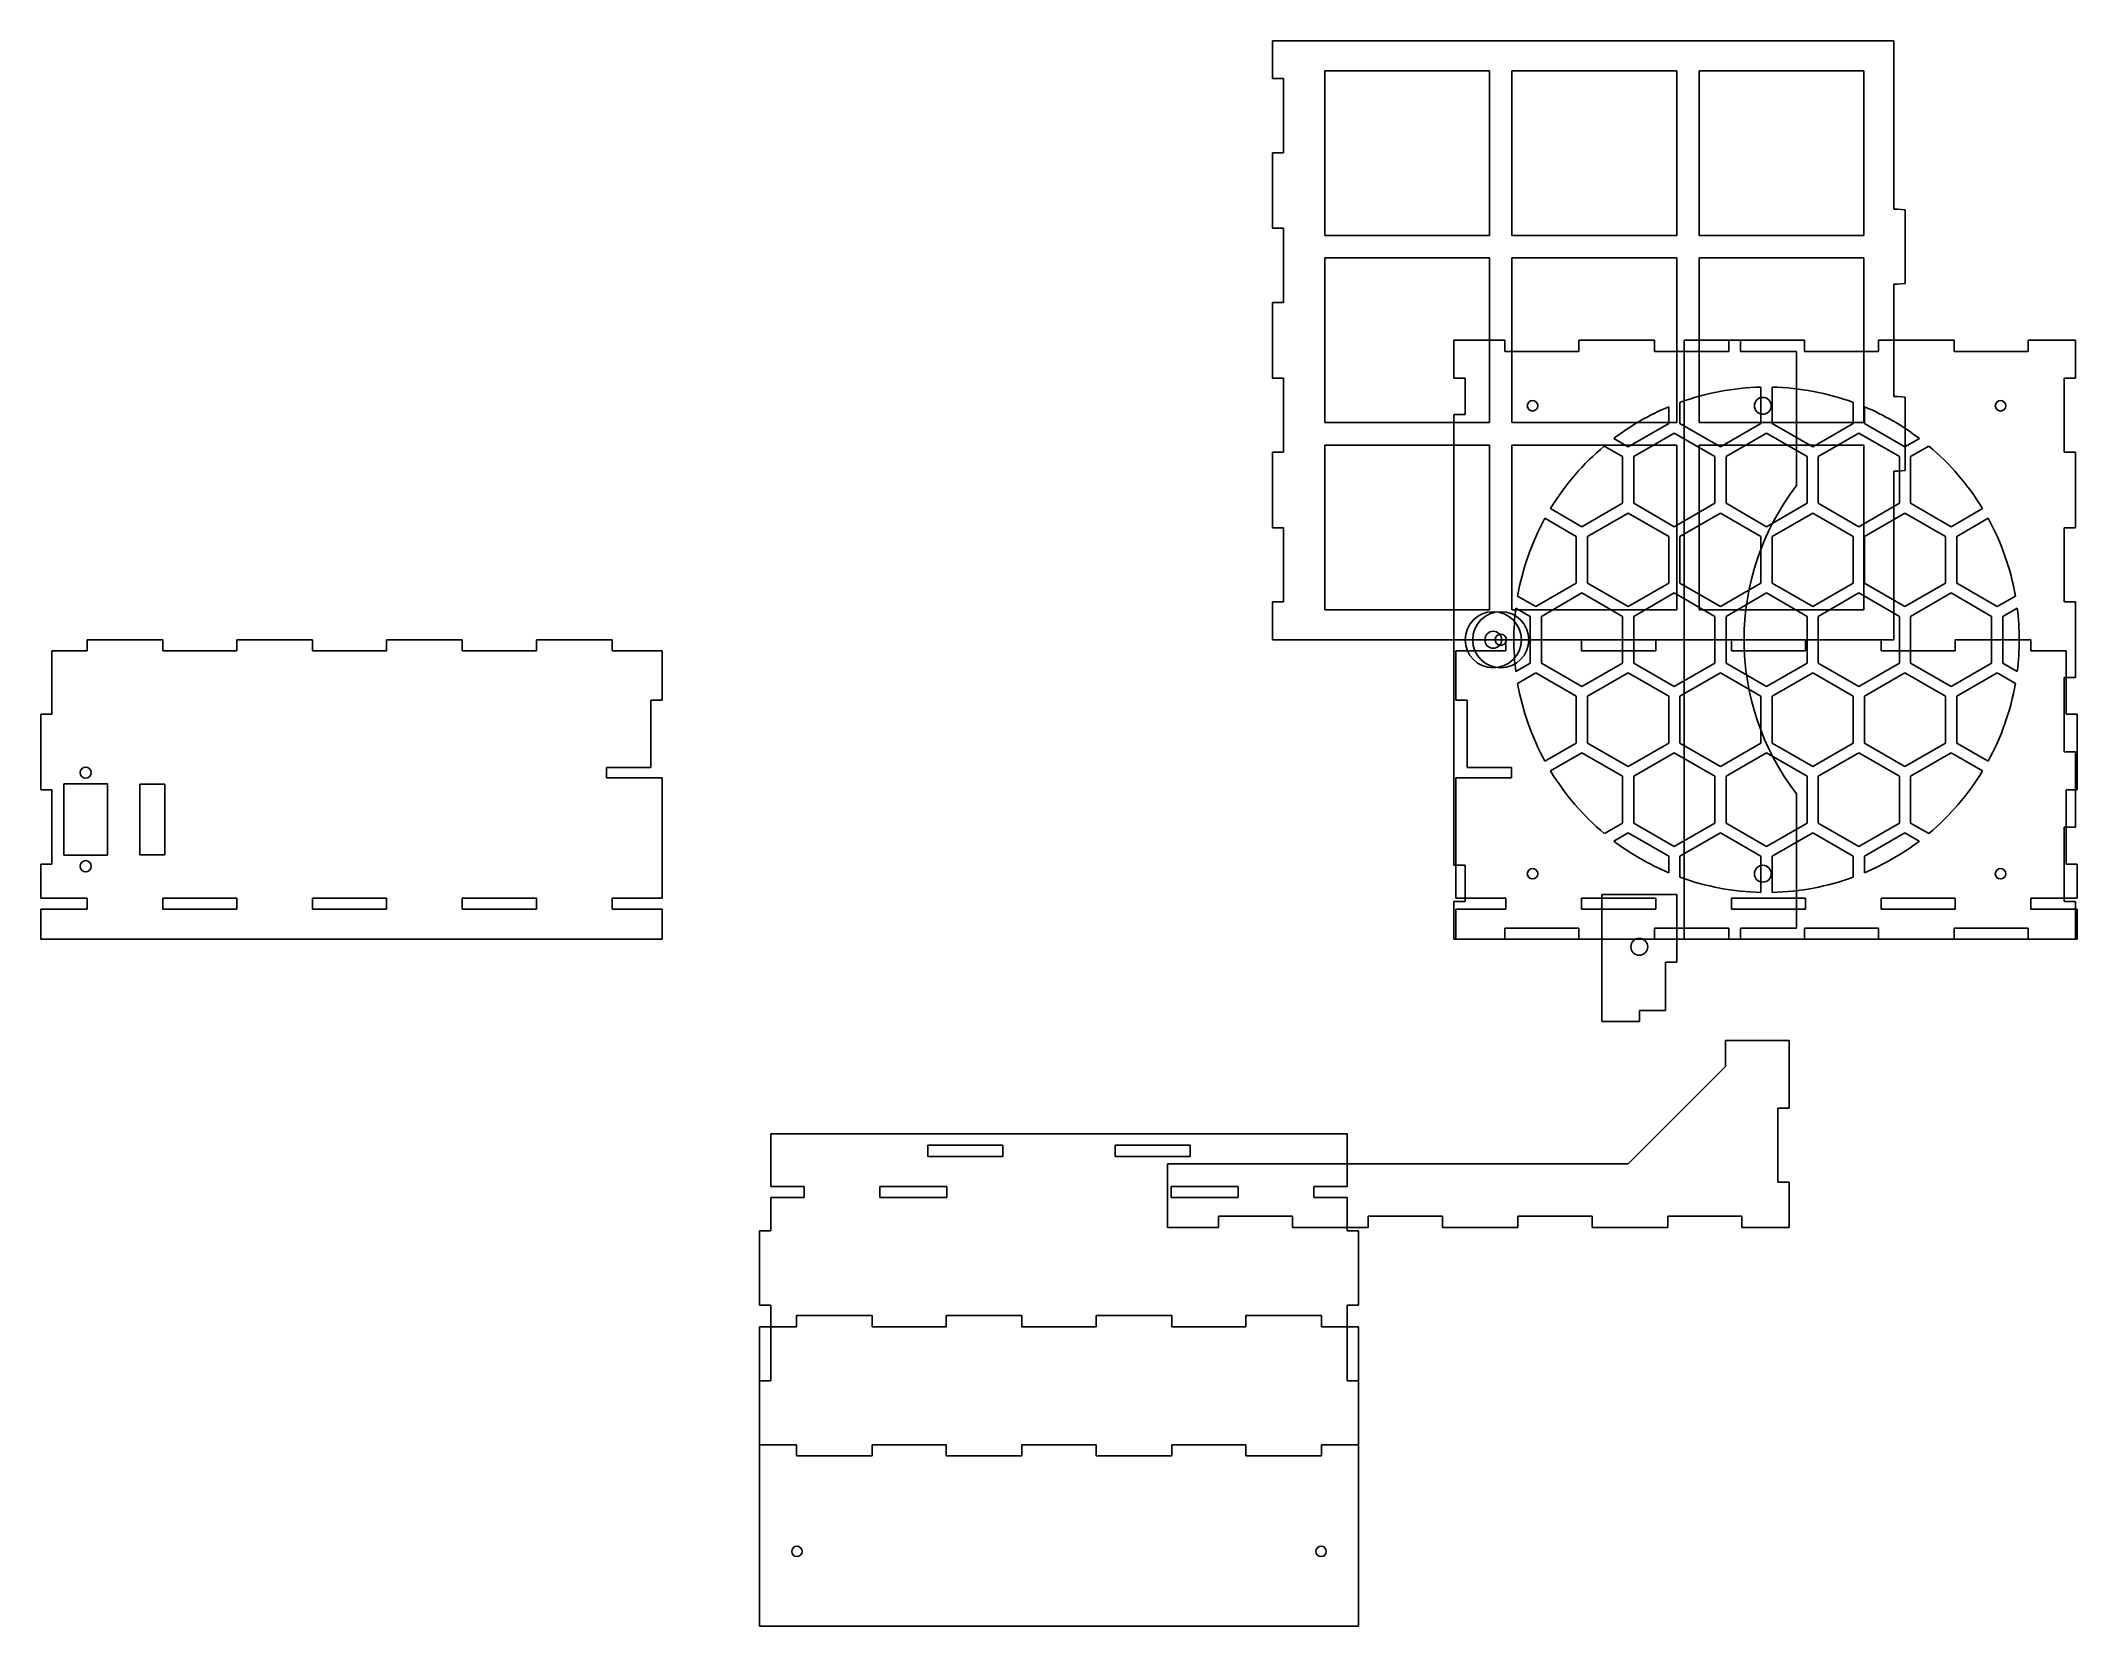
# Model space of a CAD drawing. Header units: millimetres. Extents: x -272 to 272, y -264 to 160.
import ezdxf

# ---------------------------------------------------------------- set-up
doc = ezdxf.new("R2010")
doc.units = ezdxf.units.MM
for name, color, linetype in [('Shape2DView', 7, 'CONTINUOUS'), ('Shape2DView001', 7, 'CONTINUOUS'), ('Shape2DView002', 7, 'CONTINUOUS'), ('Shape2DView003', 7, 'CONTINUOUS'), ('Shape2DView004', 7, 'CONTINUOUS'), ('Shape2DView005', 7, 'CONTINUOUS'), ('Shape2DView006', 7, 'CONTINUOUS'), ('Shape2DView007', 7, 'CONTINUOUS'), ('Shape2DView008', 7, 'CONTINUOUS'), ('Shape2DView009', 7, 'CONTINUOUS'), ('Shape2DView010', 7, 'CONTINUOUS')]:
    doc.layers.add(name, color=color, linetype=linetype)

msp = doc.modelspace()

# ---------------------------------------------------------------- linework, layer by layer
at = {"layer": 'Shape2DView'}
for p, q in [((105.5, 80), (105.5, 69.9)), ((119.1, 80), (105.5, 80)), ((119.1, 80), (119.1, 77)), ((119.1, 77), (138.9, 77)), ((138.9, 77), (138.9, 80)), ((159.1, 80), (138.9, 80)), ((159.1, 80), (159.1, 77)), ((159.1, 77), (178.9, 77)), ((178.9, 77), (178.9, 80)), ((199.1, 80), (178.9, 80)), ((199.1, 80), (199.1, 77)), ((199.1, 77), (218.9, 77)), ((218.9, 77), (218.9, 80)), ((239.1, 80), (218.9, 80)), ((239.1, 80), (239.1, 77)), ((239.1, 77), (258.9, 77)), ((271.5, 80), (258.9, 80)), ((258.9, 77), (258.9, 80)), ((271.5, 69.9), (271.5, 80)), ((108.5, 69.9), (105.5, 69.9)), ((108.5, 60.2), (108.5, 69.9)), ((187.51, 57.79), (187.51, 67.48)), ((190.5, 67.48), (190.5, 57.79)), ((271.5, 69.9), (268.5, 69.9)), ((268.5, 69.9), (268.5, 50.1)), ((105.5, 60.2), (105.5, -60.2)), ((105.5, 60.2), (108.5, 60.2)), ((162.86, 57.79), (162.86, 62.23)), ((165.85, 63.41), (165.85, 57.79)), ((212.16, 57.79), (212.16, 63.4)), ((215.15, 62.23), (215.15, 57.79)), ((152.03, 51.54), (162.86, 57.79)), ((164.35, 55.19), (153.52, 48.94)), ((175.18, 48.94), (164.35, 55.19)), ((165.85, 57.79), (176.68, 51.54)), ((176.68, 51.54), (187.51, 57.79)), ((189, 55.19), (178.17, 48.94)), ((199.83, 48.94), (189, 55.19)), ((190.5, 57.79), (201.33, 51.54)), ((201.33, 51.54), (212.16, 57.79)), ((213.65, 55.19), (202.82, 48.94)), ((224.48, 48.94), (213.65, 55.19)), ((215.15, 57.79), (225.98, 51.54)), ((150.53, 48.94), (145.66, 51.75)), ((148.18, 53.76), (152.03, 51.54)), ((225.98, 51.54), (229.82, 53.76)), ((232.34, 51.75), (227.47, 48.94)), ((268.5, 50.1), (271.5, 50.1)), ((271.5, 29.9), (271.5, 50.1)), ((150.53, 36.44), (150.53, 48.94)), ((153.52, 48.94), (153.52, 36.44)), ((175.18, 36.44), (175.18, 48.94)), ((178.17, 48.94), (178.17, 36.44)), ((199.83, 36.44), (199.83, 48.94)), ((202.82, 48.94), (202.82, 36.44)), ((224.48, 36.44), (224.48, 48.94)), ((227.47, 48.94), (227.47, 36.44)), ((131.31, 35.04), (139.7, 30.19)), ((139.7, 30.19), (150.53, 36.44)), ((152.03, 33.84), (141.2, 27.59)), ((162.86, 27.59), (152.03, 33.84)), ((153.52, 36.44), (164.35, 30.19)), ((164.35, 30.19), (175.18, 36.44)), ((176.68, 33.84), (165.85, 27.59)), ((187.51, 27.59), (176.68, 33.84)), ((178.17, 36.44), (189, 30.19)), ((189, 30.19), (199.83, 36.44)), ((201.33, 33.84), (190.5, 27.59)), ((212.16, 27.59), (201.33, 33.84)), ((202.82, 36.44), (213.65, 30.19)), ((213.65, 30.19), (224.48, 36.44)), ((225.98, 33.84), (215.15, 27.59)), ((236.81, 27.59), (225.98, 33.84)), ((227.47, 36.44), (238.3, 30.19)), ((238.3, 30.19), (246.69, 35.04)), ((138.19, 27.6), (129.81, 32.44)), ((138.19, 15.1), (138.19, 27.6)), ((141.2, 27.59), (141.2, 15.09)), ((162.86, 15.09), (162.86, 27.59)), ((165.85, 27.59), (165.85, 15.09)), ((187.51, 15.09), (187.51, 27.59)), ((190.5, 27.59), (190.5, 15.09)), ((212.16, 15.09), (212.16, 27.59)), ((215.15, 27.59), (215.15, 15.09)), ((236.81, 15.09), (236.81, 27.59)), ((239.81, 27.6), (248.19, 32.44)), ((239.81, 15.1), (239.81, 27.6)), ((268.5, 29.9), (271.5, 29.9)), ((268.5, 10.1), (268.5, 29.9)), ((122.51, 11.65), (127.37, 8.85)), ((127.37, 8.85), (138.19, 15.1)), ((139.7, 12.49), (128.87, 6.25)), ((150.53, 6.25), (139.7, 12.49)), ((141.2, 15.09), (152.03, 8.84)), ((152.03, 8.84), (162.86, 15.09)), ((164.35, 12.49), (153.52, 6.25)), ((175.18, 6.25), (164.35, 12.49)), ((165.85, 15.09), (176.68, 8.84)), ((176.68, 8.84), (187.51, 15.09)), ((189, 12.49), (178.17, 6.25)), ((199.83, 6.25), (189, 12.49)), ((190.5, 15.09), (201.33, 8.84)), ((201.33, 8.84), (212.16, 15.09)), ((213.65, 12.49), (202.82, 6.25)), ((224.48, 6.25), (213.65, 12.49)), ((215.15, 15.09), (225.98, 8.84)), ((225.98, 8.84), (236.81, 15.09)), ((238.3, 12.49), (227.47, 6.25)), ((249.13, 6.25), (238.3, 12.49)), ((250.63, 8.85), (239.81, 15.1)), ((255.49, 11.65), (250.63, 8.85)), ((122.03, 8.46), (125.87, 6.25)), ((125.87, 6.25), (125.87, -6.25)), ((128.87, 6.25), (128.87, -6.25)), ((150.53, -6.25), (150.53, 6.25)), ((153.52, 6.25), (153.52, -6.25)), ((175.18, -6.25), (175.18, 6.25)), ((178.17, 6.25), (178.17, -6.25)), ((199.83, -6.25), (199.83, 6.25)), ((202.82, 6.25), (202.82, -6.25)), ((224.48, -6.25), (224.48, 6.25)), ((227.47, 6.25), (227.47, -6.25)), ((249.13, -6.25), (249.13, 6.25)), ((255.97, 8.46), (252.13, 6.25)), ((252.13, 6.25), (252.13, -6.25)), ((271.5, 10.1), (268.5, 10.1)), ((271.5, -10.1), (271.5, 10.1)), ((125.87, -6.25), (122.03, -8.46)), ((122.51, -11.65), (127.37, -8.85)), ((127.37, -8.85), (138.19, -15.1)), ((128.87, -6.25), (139.7, -12.51)), ((139.7, -12.51), (150.53, -6.25)), ((152.03, -8.85), (141.2, -15.1)), ((162.86, -15.1), (152.03, -8.85)), ((153.52, -6.25), (164.35, -12.51)), ((164.35, -12.51), (175.18, -6.25)), ((176.68, -8.85), (165.85, -15.1)), ((187.51, -15.1), (176.68, -8.85)), ((178.17, -6.25), (189, -12.51)), ((189, -12.51), (199.83, -6.25)), ((201.33, -8.85), (190.5, -15.1)), ((212.16, -15.1), (201.33, -8.85)), ((202.82, -6.25), (213.65, -12.51)), ((213.65, -12.51), (224.48, -6.25)), ((225.98, -8.85), (215.15, -15.1)), ((236.81, -15.1), (225.98, -8.85)), ((227.47, -6.25), (238.3, -12.51)), ((238.3, -12.51), (249.13, -6.25)), ((250.63, -8.85), (239.81, -15.1)), ((255.49, -11.65), (250.63, -8.85)), ((252.13, -6.25), (255.97, -8.46)), ((271.5, -10.1), (268.5, -10.1)), ((268.5, -10.1), (268.5, -29.9)), ((138.19, -15.1), (138.19, -27.6)), ((141.2, -15.1), (141.2, -27.6)), ((162.86, -27.6), (162.86, -15.1)), ((165.85, -15.1), (165.85, -27.6)), ((187.51, -27.6), (187.51, -15.1)), ((190.5, -15.1), (190.5, -27.6)), ((212.16, -27.6), (212.16, -15.1)), ((215.15, -15.1), (215.15, -27.6)), ((236.81, -27.6), (236.81, -15.1)), ((239.81, -15.1), (239.81, -27.6)), ((138.19, -27.6), (129.81, -32.44)), ((139.7, -30.2), (131.31, -35.04)), ((150.53, -36.45), (139.7, -30.2)), ((141.2, -27.6), (152.03, -33.85)), ((152.03, -33.85), (162.86, -27.6)), ((164.35, -30.2), (153.52, -36.45)), ((175.18, -36.45), (164.35, -30.2)), ((165.85, -27.6), (176.68, -33.85)), ((176.68, -33.85), (187.51, -27.6)), ((189, -30.2), (178.17, -36.45)), ((199.83, -36.45), (189, -30.2)), ((190.5, -27.6), (201.33, -33.85)), ((201.33, -33.85), (212.16, -27.6)), ((213.65, -30.2), (202.82, -36.45)), ((224.48, -36.45), (213.65, -30.2)), ((215.15, -27.6), (225.98, -33.85)), ((225.98, -33.85), (236.81, -27.6)), ((238.3, -30.2), (227.47, -36.45)), ((246.69, -35.04), (238.3, -30.2)), ((239.81, -27.6), (248.19, -32.44)), ((268.5, -29.9), (271.5, -29.9)), ((271.5, -50.1), (271.5, -29.9)), ((150.53, -48.95), (150.53, -36.45)), ((153.52, -36.45), (153.52, -48.95)), ((175.18, -48.95), (175.18, -36.45)), ((178.17, -36.45), (178.17, -48.95)), ((199.83, -48.95), (199.83, -36.45)), ((202.82, -36.45), (202.82, -48.95)), ((224.48, -48.95), (224.48, -36.45)), ((227.47, -36.45), (227.47, -48.95)), ((145.67, -51.75), (150.53, -48.95)), ((153.52, -48.95), (164.35, -55.2)), ((164.35, -55.2), (175.18, -48.95)), ((178.17, -48.95), (189, -55.2)), ((189, -55.2), (199.83, -48.95)), ((202.82, -48.95), (213.65, -55.2)), ((213.65, -55.2), (224.48, -48.95)), ((227.47, -48.95), (232.33, -51.75)), ((152.03, -51.55), (148.19, -53.77)), ((162.86, -57.8), (152.03, -51.55)), ((176.68, -51.55), (165.85, -57.8)), ((187.51, -57.8), (176.68, -51.55)), ((201.33, -51.55), (190.5, -57.8)), ((212.16, -57.8), (201.33, -51.55)), ((225.98, -51.55), (215.15, -57.8)), ((229.81, -53.76), (225.98, -51.55)), ((271.5, -50.1), (268.5, -50.1)), ((268.5, -50.1), (268.5, -69.9)), ((162.86, -62.23), (162.86, -57.8)), ((165.85, -57.8), (165.85, -63.41)), ((187.51, -67.48), (187.51, -57.8)), ((190.5, -57.8), (190.5, -67.48)), ((212.16, -63.4), (212.16, -57.8)), ((215.15, -57.8), (215.15, -62.23)), ((108.5, -60.2), (105.5, -60.2)), ((108.5, -69.9), (108.5, -60.2)), ((105.5, -69.9), (105.5, -80)), ((105.5, -69.9), (108.5, -69.9)), ((268.5, -69.9), (271.5, -69.9)), ((271.5, -80), (271.5, -69.9)), ((105.5, -80), (119.1, -80)), ((119.1, -77), (138.9, -77)), ((119.1, -80), (119.1, -77)), ((138.9, -77), (138.9, -80)), ((138.9, -80), (159.1, -80)), ((159.1, -77), (178.9, -77)), ((159.1, -80), (159.1, -77)), ((178.9, -77), (178.9, -80)), ((178.9, -80), (199.1, -80)), ((199.1, -77), (218.9, -77)), ((199.1, -80), (199.1, -77)), ((218.9, -77), (218.9, -80)), ((218.9, -80), (239.1, -80)), ((239.1, -77), (258.9, -77)), ((239.1, -80), (239.1, -77)), ((258.9, -77), (258.9, -80)), ((258.9, -80), (271.5, -80))]:
    msp.add_line(p, q, dxfattribs=at)
for centre in [(126.5, 62.5), (251.5, 62.5), (126.5, -62.5), (251.5, -62.5)]:
    msp.add_circle(centre, 1.4, dxfattribs=at)
for start, end in [(91.2688, 110.0533), (69.9377, 88.7227), (112.7884, 127.2068), (52.7886, 67.2024), (129.9462, 148.7306), (31.2694, 50.0538), (151.2768, 170.0617), (9.9383, 28.7232), (172.7976, -172.7976), (-7.2024, 7.2024), (-170.0617, -151.2768), (-28.7232, -9.9383), (-148.7233, -129.9383), (-50.0617, -31.2767), (-127.1988, -112.7884), (-67.2024, -52.7966), (-110.0533, -91.2688), (-88.7227, -69.9377)]:
    msp.add_arc((189, 0), 67.5, start, end, dxfattribs=at)
at = {"layer": 'Shape2DView001'}
for p, q in [((178, -107), (195, -107)), ((178, -114), (178, -107)), ((195, -107), (195, -125.1)), ((152, -140), (178, -114)), ((192, -125.1), (192, -144.9)), ((195, -125.1), (192, -125.1)), ((29, -140), (152, -140)), ((29, -157), (29, -140)), ((192, -144.9), (195, -144.9)), ((195, -144.9), (195, -157)), ((42.6, -157), (29, -157)), ((42.6, -154), (42.6, -157)), ((62.4, -154), (42.6, -154)), ((62.4, -157), (62.4, -154)), ((82.6, -157), (62.4, -157)), ((82.6, -154), (82.6, -157)), ((102.4, -154), (82.6, -154)), ((102.4, -157), (102.4, -154)), ((122.6, -157), (102.4, -157)), ((122.6, -154), (122.6, -157)), ((142.4, -154), (122.6, -154)), ((142.4, -157), (142.4, -154)), ((162.6, -157), (142.4, -157)), ((162.6, -154), (162.6, -157)), ((182.4, -154), (162.6, -154)), ((182.4, -157), (182.4, -154)), ((195, -157), (182.4, -157))]:
    msp.add_line(p, q, dxfattribs=at)
at = {"layer": 'Shape2DView002'}
for p, q in [((182, 80), (167, 80)), ((167, 80), (167, -80)), ((182, 80), (182, 77)), ((182, 77), (197, 77)), ((197, 41.16), (197, 77)), ((197, -77), (197, -41.16)), ((167, -80), (182, -80)), ((182, -77), (182, -80)), ((197, -77), (182, -77))]:
    msp.add_line(p, q, dxfattribs=at)
for centre in [(188, 62.5), (188, -62.5)]:
    msp.add_circle(centre, 2.25, dxfattribs=at)
msp.add_arc((250.5, 0), 67.5, 142.4285, -142.4285, dxfattribs=at)
at = {"layer": 'Shape2DView003'}
for radius in [7.5, 1.5]:
    msp.add_circle((118, 0), radius, dxfattribs=at)
at = {"layer": 'Shape2DView004'}
for radius in [7.5, 2.25]:
    msp.add_circle((116, 0), radius, dxfattribs=at)
at = {"layer": 'Shape2DView005'}
for p, q in [((223, 160), (57, 160)), ((57, 160), (57, 149.9)), ((223, 160), (223, 115)), ((60, 149.9), (57, 149.9)), ((60, 130.1), (60, 149.9)), ((115, 152), (71, 152)), ((71, 152), (71, 108)), ((115, 108), (115, 152)), ((165, 152), (121, 152)), ((121, 152), (121, 108)), ((165, 108), (165, 152)), ((215, 152), (171, 152)), ((171, 152), (171, 108)), ((215, 108), (215, 152)), ((57, 130.1), (60, 130.1)), ((57, 130.1), (57, 109.9)), ((223, 115), (224, 115)), ((226, 114.8), (224, 115)), ((226, 95.2), (226, 114.8)), ((60, 109.9), (57, 109.9)), ((60, 90.1), (60, 109.9)), ((71, 108), (115, 108)), ((121, 108), (165, 108)), ((171, 108), (215, 108)), ((71, 102), (71, 58)), ((115, 102), (71, 102)), ((115, 58), (115, 102)), ((121, 102), (121, 58)), ((165, 102), (121, 102)), ((165, 58), (165, 102)), ((171, 102), (171, 58)), ((215, 102), (171, 102)), ((215, 58), (215, 102)), ((224, 95), (223, 95)), ((223, 95), (223, 65)), ((224, 95), (226, 95.2)), ((57, 90.1), (60, 90.1)), ((57, 90.1), (57, 69.9)), ((60, 69.9), (57, 69.9)), ((60, 50.1), (60, 69.9)), ((223, 65), (224, 65)), ((226, 64.8), (224, 65)), ((226, 45.2), (226, 64.8)), ((71, 58), (115, 58)), ((121, 58), (165, 58)), ((171, 58), (215, 58)), ((57, 50.1), (57, 29.9)), ((57, 50.1), (60, 50.1)), ((71, 52), (71, 8)), ((115, 52), (71, 52)), ((115, 8), (115, 52)), ((121, 52), (121, 8)), ((165, 52), (121, 52)), ((165, 8), (165, 52)), ((171, 52), (171, 8)), ((215, 52), (171, 52)), ((215, 8), (215, 52)), ((224, 45), (223, 45)), ((223, 45), (223, 0)), ((226, 45.2), (224, 45)), ((60, 29.9), (57, 29.9)), ((60, 10.1), (60, 29.9)), ((57, 10.1), (57, 0)), ((57, 10.1), (60, 10.1)), ((71, 8), (115, 8)), ((121, 8), (165, 8)), ((171, 8), (215, 8)), ((57, 0), (223, 0))]:
    msp.add_line(p, q, dxfattribs=at)
at = {"layer": 'Shape2DView006'}
for p, q in [((145, -68), (145, -102)), ((165, -68), (145, -68)), ((165, -86.1), (165, -68)), ((165, -86.1), (162, -86.1)), ((162, -86.1), (162, -99)), ((145, -102), (155.1, -102)), ((162, -99), (155.1, -99)), ((155.1, -99), (155.1, -102))]:
    msp.add_line(p, q, dxfattribs=at)
msp.add_circle((155, -82), 2.25, dxfattribs=at)
at = {"layer": 'Shape2DView007'}
for p, q in [((77, -132), (-77, -132)), ((-77, -132), (-77, -146)), ((-35, -135), (-15, -135)), ((-35, -138), (-35, -135)), ((-15, -135), (-15, -138)), ((15, -135), (15, -138)), ((35, -135), (15, -135)), ((35, -138), (35, -135)), ((77, -132), (77, -146)), ((-15, -138), (-35, -138)), ((15, -138), (35, -138)), ((-77, -146), (-68.1, -146)), ((-68.1, -146), (-68.1, -149)), ((-47.9, -146), (-30, -146)), ((-47.9, -149), (-47.9, -146)), ((-30, -146), (-30, -149)), ((30, -146), (30, -149)), ((47.9, -146), (30, -146)), ((47.9, -149), (47.9, -146)), ((77, -146), (68.1, -146)), ((68.1, -146), (68.1, -149)), ((-77, -149), (-77, -157.9)), ((-68.1, -149), (-77, -149)), ((-30, -149), (-47.9, -149)), ((30, -149), (47.9, -149)), ((68.1, -149), (77, -149)), ((77, -149), (77, -157.9)), ((-80, -157.9), (-80, -177.7)), ((-77, -157.9), (-80, -157.9)), ((77, -157.9), (80, -157.9)), ((80, -177.7), (80, -157.9)), ((-80, -177.7), (-77, -177.7)), ((-77, -177.7), (-77, -197.9)), ((80, -177.7), (77, -177.7)), ((77, -177.7), (77, -197.9)), ((-80, -197.9), (-80, -215)), ((-77, -197.9), (-80, -197.9)), ((77, -197.9), (80, -197.9)), ((80, -215), (80, -197.9)), ((-80, -215), (-70.1, -215)), ((-70.1, -215), (-70.1, -218)), ((-49.9, -215), (-49.9, -218)), ((-30.1, -215), (-49.9, -215)), ((-30.1, -218), (-30.1, -215)), ((9.9, -215), (-9.9, -215)), ((-9.9, -215), (-9.9, -218)), ((9.9, -218), (9.9, -215)), ((30.1, -215), (49.9, -215)), ((30.1, -218), (30.1, -215)), ((49.9, -215), (49.9, -218)), ((80, -215), (70.1, -215)), ((70.1, -215), (70.1, -218)), ((-70.1, -218), (-49.9, -218)), ((-30.1, -218), (-9.9, -218)), ((9.9, -218), (30.1, -218)), ((49.9, -218), (70.1, -218))]:
    msp.add_line(p, q, dxfattribs=at)
at = {"layer": 'Shape2DView008'}
for p, q in [((-80, -183.5), (-80, -263.5)), ((-80, -183.5), (-70.1, -183.5)), ((-70.1, -183.5), (-70.1, -180.5)), ((-49.9, -180.5), (-70.1, -180.5)), ((-49.9, -180.5), (-49.9, -183.5)), ((-49.9, -183.5), (-30.1, -183.5)), ((-30.1, -183.5), (-30.1, -180.5)), ((-9.9, -180.5), (-30.1, -180.5)), ((-9.9, -180.5), (-9.9, -183.5)), ((-9.9, -183.5), (9.9, -183.5)), ((9.9, -183.5), (9.9, -180.5)), ((30.1, -180.5), (9.9, -180.5)), ((30.1, -180.5), (30.1, -183.5)), ((30.1, -183.5), (49.9, -183.5)), ((49.9, -183.5), (49.9, -180.5)), ((70.1, -180.5), (49.9, -180.5)), ((70.1, -180.5), (70.1, -183.5)), ((70.1, -183.5), (80, -183.5)), ((80, -263.5), (80, -183.5)), ((-80, -263.5), (80, -263.5))]:
    msp.add_line(p, q, dxfattribs=at)
for centre in [(-70, -243.5), (70, -243.5)]:
    msp.add_circle(centre, 1.4, dxfattribs=at)
at = {"layer": 'Shape2DView009'}
for p, q in [((-259.6, -3), (-259.6, 0)), ((-239.4, 0), (-259.6, 0)), ((-239.4, 0), (-239.4, -3)), ((-219.6, -3), (-219.6, 0)), ((-199.4, 0), (-219.6, 0)), ((-199.4, 0), (-199.4, -3)), ((-179.6, -3), (-179.6, 0)), ((-159.4, 0), (-179.6, 0)), ((-159.4, 0), (-159.4, -3)), ((-139.6, -3), (-139.6, 0)), ((-119.4, 0), (-139.6, 0)), ((-119.4, 0), (-119.4, -3)), ((-269, -19.9), (-269, -3)), ((-269, -3), (-259.6, -3)), ((-239.4, -3), (-219.6, -3)), ((-199.4, -3), (-179.6, -3)), ((-159.4, -3), (-139.6, -3)), ((-119.4, -3), (-106, -3)), ((-106, -16.1), (-106, -3)), ((-109, -16.1), (-109, -34.1)), ((-106, -16.1), (-109, -16.1)), ((-272, -19.9), (-272, -40.1)), ((-272, -19.9), (-269, -19.9)), ((-120.9, -34.1), (-120.9, -36.9)), ((-109, -34.1), (-120.9, -34.1)), ((-120.9, -36.9), (-106, -36.9)), ((-106, -69), (-106, -36.9)), ((-269, -40.1), (-272, -40.1)), ((-269, -59.9), (-269, -40.1)), ((-265.82, -38.45), (-265.82, -57.55)), ((-254.18, -38.45), (-265.82, -38.45)), ((-254.18, -57.55), (-254.18, -38.45)), ((-245.53, -38.55), (-245.53, -57.45)), ((-238.82, -38.55), (-245.53, -38.55)), ((-238.82, -57.45), (-238.82, -38.55)), ((-265.82, -57.55), (-254.18, -57.55)), ((-245.53, -57.45), (-238.82, -57.45)), ((-272, -59.9), (-269, -59.9)), ((-272, -59.9), (-272, -69)), ((-259.6, -69), (-272, -69)), ((-259.6, -72), (-259.6, -69)), ((-219.6, -69), (-239.4, -69)), ((-239.4, -69), (-239.4, -72)), ((-219.6, -72), (-219.6, -69)), ((-179.6, -69), (-199.4, -69)), ((-199.4, -69), (-199.4, -72)), ((-179.6, -72), (-179.6, -69)), ((-139.6, -69), (-159.4, -69)), ((-159.4, -69), (-159.4, -72)), ((-139.6, -72), (-139.6, -69)), ((-119.4, -69), (-119.4, -72)), ((-106, -69), (-119.4, -69)), ((-272, -72), (-259.6, -72)), ((-272, -72), (-272, -80)), ((-239.4, -72), (-219.6, -72)), ((-199.4, -72), (-179.6, -72)), ((-159.4, -72), (-139.6, -72)), ((-119.4, -72), (-106, -72)), ((-106, -80), (-106, -72)), ((-272, -80), (-106, -80))]:
    msp.add_line(p, q, dxfattribs=at)
for centre in [(-260, -35.5), (-260, -60.5)]:
    msp.add_circle(centre, 1.5, dxfattribs=at)
at = {"layer": 'Shape2DView010'}
for p, q in [((119.4, 0), (139.6, 0)), ((119.4, 0), (119.4, -3)), ((139.6, -3), (139.6, 0)), ((159.4, 0), (179.6, 0)), ((159.4, 0), (159.4, -3)), ((179.6, -3), (179.6, 0)), ((199.4, 0), (219.6, 0)), ((199.4, 0), (199.4, -3)), ((219.6, -3), (219.6, 0)), ((239.4, 0), (259.6, 0)), ((239.4, 0), (239.4, -3)), ((259.6, -3), (259.6, 0)), ((119.4, -3), (106, -3)), ((106, -16.1), (106, -3)), ((159.4, -3), (139.6, -3)), ((199.4, -3), (179.6, -3)), ((239.4, -3), (219.6, -3)), ((269, -3), (259.6, -3)), ((269, -19.9), (269, -3)), ((106, -16.1), (109, -16.1)), ((109, -16.1), (109, -34.1)), ((272, -19.9), (269, -19.9)), ((272, -19.9), (272, -40.1)), ((120.9, -36.9), (106, -36.9)), ((106, -69), (106, -36.9)), ((109, -34.1), (120.9, -34.1)), ((120.9, -34.1), (120.9, -36.9)), ((269, -59.9), (269, -40.1)), ((269, -40.1), (272, -40.1)), ((272, -59.9), (269, -59.9)), ((272, -59.9), (272, -69)), ((106, -69), (119.4, -69)), ((119.4, -69), (119.4, -72)), ((139.6, -69), (159.4, -69)), ((139.6, -72), (139.6, -69)), ((159.4, -69), (159.4, -72)), ((179.6, -69), (199.4, -69)), ((179.6, -72), (179.6, -69)), ((199.4, -69), (199.4, -72)), ((219.6, -69), (239.4, -69)), ((219.6, -72), (219.6, -69)), ((239.4, -69), (239.4, -72)), ((259.6, -72), (259.6, -69)), ((259.6, -69), (272, -69)), ((119.4, -72), (106, -72)), ((106, -80), (106, -72)), ((159.4, -72), (139.6, -72)), ((199.4, -72), (179.6, -72)), ((239.4, -72), (219.6, -72)), ((272, -72), (259.6, -72)), ((272, -72), (272, -80)), ((272, -80), (106, -80))]:
    msp.add_line(p, q, dxfattribs=at)

doc.saveas('drawing.dxf')
